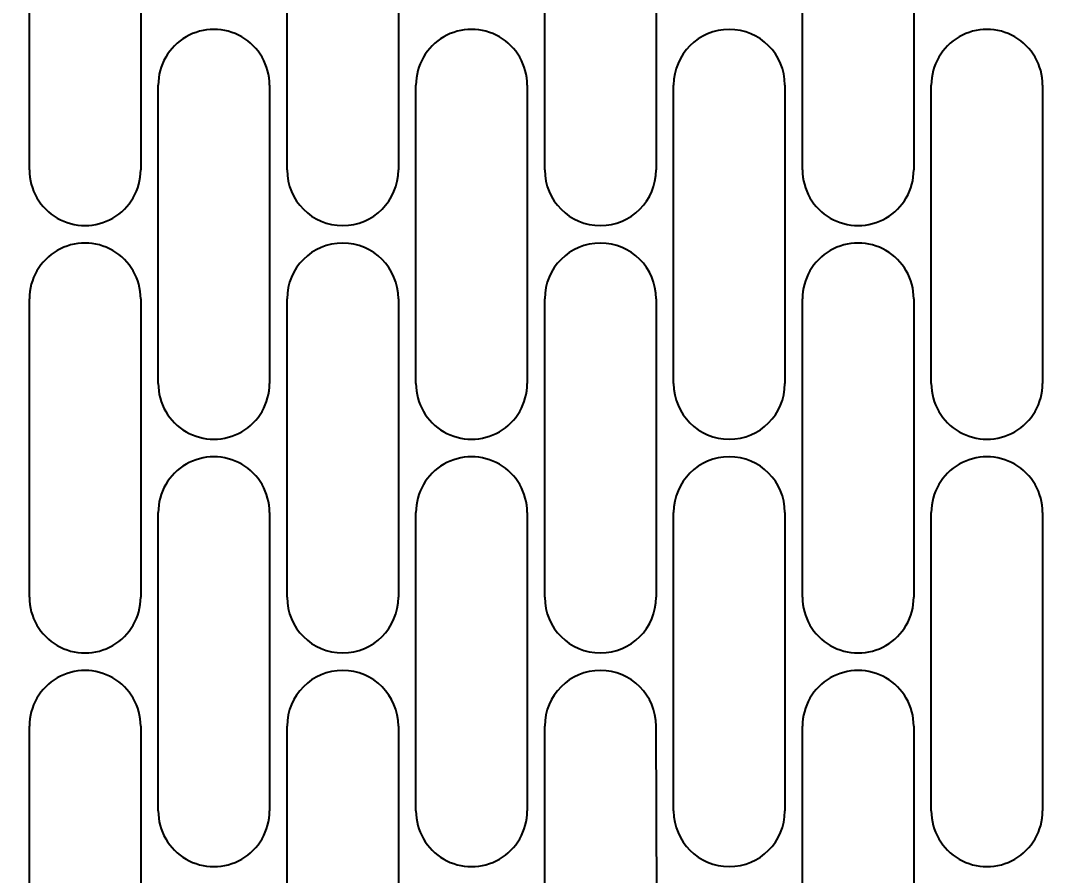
# Model space of a CAD drawing. Header units: millimetres. Extents: x 10462777 to 22643323, y 453826 to 1389191.
# Drawn here: x 11495514.6 to 11495673, y 613081.9 to 613213.3 of the extents above; entities that cross this region are included whole.
import ezdxf
from ezdxf import colors
from ezdxf.entities.mleader import LeaderData, LeaderLine
from ezdxf.math import Vec2, Vec3

# ---------------------------------------------------------------- set-up
doc = ezdxf.new("R2010")
doc.units = ezdxf.units.MM
doc.header["$LTSCALE"] = 200
doc.header["$MEASUREMENT"] = 0
doc.header["$PDMODE"] = 35
doc.header["$PDSIZE"] = -5
doc.layers.get('0').update_dxf_attribs({"linetype": 'CONTINUOUS'})
doc.layers.get('DEFPOINTS').update_dxf_attribs({"linetype": 'CONTINUOUS'})
doc.styles.add('ROMANS', font='txt.shx ', dxfattribs={"bigfont": ' whgtxt.shx'})
doc.styles.get("Standard").update_dxf_attribs({"font": 'SYMBOL'})
doc.dimstyles.new('STD', dxfattribs={"dimscale": 30, "dimtxt": 1.5, "dimasz": 0.5, "dimexe": 1, "dimexo": 0.5, "dimgap": 0.2, "dimtad": 1, "dimdec": 0, "dimzin": 12, "dimdsep": 46, "dimtxsty": 'ROMANS', "dimcen": 1, "dimclrd": 1, "dimclre": 1, "dimclrt": 256, "dimadec": 0, "dimazin": 3, "dimtfac": 1, "dimtdec": 0, "dimtmove": 1, "dimatfit": 3, "dimfxl": 1, "dimtolj": 2, "dimtzin": 0, "dimarcsym": 0})

# ---------------------------------------------------------------- blocks, each defined once
blk = doc.blocks.new('*D309')
at = {"color": 1, "lineweight": -2, "ltscale": 100, "transparency": 16777216}
for p, q in [((11494627.79, 613139.73), (11494627.79, 612754.15)), ((11496160.79, 613139.73), (11496160.79, 612754.15)), ((11494642.79, 612784.15), (11496145.79, 612784.15))]:
    blk.add_line(p, q, dxfattribs=at)
at = {"color": 1, "ltscale": 100, "transparency": 16777216}
for points in [[(11494642.79, 612786.65), (11494642.79, 612781.65), (11494627.79, 612784.15)], [(11496145.79, 612786.65), (11496145.79, 612781.65), (11496160.79, 612784.15)]]:
    blk.add_solid(points, dxfattribs=at)
at = {"layer": 'DEFPOINTS', "color": 0, "ltscale": 100, "transparency": 16777216}
for p in [(11494627.79, 613154.73), (11496160.79, 613154.73), (11496160.79, 612784.15)]:
    blk.add_point(p, dxfattribs=at)
at = {"ltscale": 100, "transparency": 16777216, "insert": (11495394.29, 612812.65), "char_height": 45, "attachment_point": 5, "style": 'ROMANS'}
blk.add_mtext('\\A2;1533', dxfattribs=at)

msp = doc.modelspace()

# ---------------------------------------------------------------- linework, layer by layer
for p, q in [((11495515.9651, 613190.39522), (11495515.9651, 613236.29517)), ((11495533.06518, 613236.29517), (11495533.06518, 613190.39522)), ((11495555.56518, 613190.39522), (11495555.56518, 613236.29517)), ((11495572.66513, 613236.29517), (11495572.66513, 613190.39522)), ((11495595.16527, 613190.39522), (11495595.16527, 613236.29517)), ((11495612.26521, 613236.29517), (11495612.26521, 613190.39522)), ((11495634.76521, 613190.39522), (11495634.76521, 613236.29517)), ((11495651.86529, 613236.29517), (11495651.86529, 613190.39522)), ((11495535.76507, 613157.54534), (11495535.76507, 613203.44533)), ((11495552.86516, 613203.44533), (11495552.86516, 613157.54534)), ((11495575.36516, 613157.54534), (11495575.36516, 613203.44533)), ((11495592.46524, 613203.44533), (11495592.46524, 613157.54534)), ((11495614.96524, 613157.54534), (11495614.96524, 613203.44533)), ((11495632.06518, 613203.44533), (11495632.06518, 613157.54534)), ((11495654.56518, 613157.54534), (11495654.56518, 613203.44533)), ((11495671.66527, 613203.44533), (11495671.66527, 613157.54534)), ((11495515.9651, 613124.69522), (11495515.9651, 613170.59521)), ((11495533.06518, 613170.59521), (11495533.06518, 613124.69522)), ((11495555.56518, 613124.69522), (11495555.56518, 613170.59521)), ((11495572.66513, 613170.59521), (11495572.66513, 613124.69522)), ((11495595.16527, 613124.69522), (11495595.16527, 613170.59521)), ((11495612.26521, 613170.59521), (11495612.26521, 613124.69522)), ((11495634.76521, 613124.69522), (11495634.76521, 613170.59521)), ((11495651.86529, 613170.59521), (11495651.86529, 613124.69522)), ((11495535.76507, 613091.84535), (11495535.76507, 613137.74533)), ((11495552.86516, 613137.74533), (11495552.86516, 613091.84535)), ((11495575.36516, 613091.84535), (11495575.36516, 613137.74533)), ((11495592.46524, 613137.74533), (11495592.46524, 613091.84535)), ((11495614.96524, 613091.84535), (11495614.96524, 613137.74533)), ((11495632.06518, 613137.74533), (11495632.06518, 613091.84535)), ((11495654.56518, 613091.84535), (11495654.56518, 613137.74533)), ((11495671.66527, 613137.74533), (11495671.66527, 613091.84535)), ((11495515.9651, 613058.99523), (11495515.9651, 613104.89522)), ((11495533.06518, 613104.89522), (11495533.06518, 613058.99523)), ((11495555.56518, 613058.99523), (11495555.56518, 613104.89522)), ((11495572.66513, 613104.89522), (11495572.66513, 613058.99523)), ((11495595.16527, 613058.99523), (11495595.16527, 613104.89522)), ((11495634.76521, 613058.99523), (11495634.76521, 613104.89522)), ((11495651.86529, 613104.89522), (11495651.86529, 613058.99523))]:
    msp.add_line(p, q)
at = {"ltscale": 100}
msp.add_line((11495612.4295, 613060.66326), (11495612.26521, 613104.89522), dxfattribs=at)
for points in [[(11495544.31511, 613211.99537), (11495543.75591, 613211.97706), (11495543.19911, 613211.92222), (11495542.64708, 613211.83108), (11495542.1022, 613211.70403), (11495541.56679, 613211.54162), (11495541.04316, 613211.34453), (11495540.53353, 613211.11363), (11495540.04009, 613210.84988), (11495539.56497, 613210.55443), (11495539.11018, 613210.22853), (11495538.67768, 613209.87359), (11495538.26932, 613209.49112), (11495537.88685, 613209.08276), (11495537.53191, 613208.65026), (11495537.20602, 613208.19548), (11495536.91056, 613207.72035), (11495536.64682, 613207.22691), (11495536.41591, 613206.71729), (11495536.21882, 613206.19365), (11495536.05641, 613205.65824), (11495535.92936, 613205.11336), (11495535.83822, 613204.56133), (11495535.78338, 613204.00453), (11495535.76507, 613203.44533)], [(11495552.86516, 613203.44533), (11495552.84685, 613204.00453), (11495552.79201, 613204.56133), (11495552.70087, 613205.11336), (11495552.57382, 613205.65824), (11495552.41141, 613206.19365), (11495552.21432, 613206.71729), (11495551.98341, 613207.22691), (11495551.71967, 613207.72035), (11495551.42421, 613208.19548), (11495551.09832, 613208.65026), (11495550.74338, 613209.08276), (11495550.36091, 613209.49112), (11495549.95255, 613209.87359), (11495549.52005, 613210.22853), (11495549.06526, 613210.55443), (11495548.59014, 613210.84988), (11495548.0967, 613211.11363), (11495547.58707, 613211.34453), (11495547.06344, 613211.54162), (11495546.52803, 613211.70403), (11495545.98314, 613211.83108), (11495545.43112, 613211.92222), (11495544.87431, 613211.97706), (11495544.31511, 613211.99537)], [(11495583.9152, 613211.99537), (11495583.356, 613211.97706), (11495582.79919, 613211.92222), (11495582.24717, 613211.83108), (11495581.70228, 613211.70403), (11495581.16688, 613211.54162), (11495580.64324, 613211.34453), (11495580.13361, 613211.11363), (11495579.64018, 613210.84988), (11495579.16505, 613210.55443), (11495578.71026, 613210.22853), (11495578.27776, 613209.87359), (11495577.8694, 613209.49112), (11495577.48694, 613209.08276), (11495577.13199, 613208.65026), (11495576.8061, 613208.19548), (11495576.51064, 613207.72035), (11495576.2469, 613207.22691), (11495576.01599, 613206.71729), (11495575.81891, 613206.19365), (11495575.65649, 613205.65824), (11495575.52944, 613205.11336), (11495575.4383, 613204.56133), (11495575.38346, 613204.00453), (11495575.36516, 613203.44533)], [(11495592.46524, 613203.44533), (11495592.44693, 613204.00453), (11495592.39209, 613204.56133), (11495592.30095, 613205.11336), (11495592.1739, 613205.65824), (11495592.01149, 613206.19365), (11495591.8144, 613206.71729), (11495591.5835, 613207.22691), (11495591.31975, 613207.72035), (11495591.0243, 613208.19548), (11495590.6984, 613208.65026), (11495590.34346, 613209.08276), (11495589.96099, 613209.49112), (11495589.55263, 613209.87359), (11495589.12013, 613210.22853), (11495588.66535, 613210.55443), (11495588.19022, 613210.84988), (11495587.69678, 613211.11363), (11495587.18716, 613211.34453), (11495586.66352, 613211.54162), (11495586.12811, 613211.70403), (11495585.58323, 613211.83108), (11495585.0312, 613211.92222), (11495584.4744, 613211.97706), (11495583.9152, 613211.99537)], [(11495663.11522, 613211.99537), (11495662.55602, 613211.97706), (11495661.99922, 613211.92222), (11495661.44719, 613211.83108), (11495660.90231, 613211.70403), (11495660.3669, 613211.54162), (11495659.84327, 613211.34453), (11495659.33364, 613211.11363), (11495658.8402, 613210.84988), (11495658.36508, 613210.55443), (11495657.91029, 613210.22853), (11495657.47779, 613209.87359), (11495657.06943, 613209.49112), (11495656.68696, 613209.08276), (11495656.33202, 613208.65026), (11495656.00612, 613208.19548), (11495655.71067, 613207.72035), (11495655.44693, 613207.22691), (11495655.21602, 613206.71729), (11495655.01893, 613206.19365), (11495654.85652, 613205.65824), (11495654.72947, 613205.11336), (11495654.63833, 613204.56133), (11495654.58349, 613204.00453), (11495654.56518, 613203.44533)], [(11495671.66527, 613203.44533), (11495671.64696, 613204.00453), (11495671.59212, 613204.56133), (11495671.50098, 613205.11336), (11495671.37393, 613205.65824), (11495671.21152, 613206.19365), (11495671.01443, 613206.71729), (11495670.78352, 613207.22691), (11495670.51978, 613207.72035), (11495670.22432, 613208.19548), (11495669.89843, 613208.65026), (11495669.54349, 613209.08276), (11495669.16102, 613209.49112), (11495668.75266, 613209.87359), (11495668.32016, 613210.22853), (11495667.86537, 613210.55443), (11495667.39024, 613210.84988), (11495666.89681, 613211.11363), (11495666.38718, 613211.34453), (11495665.86354, 613211.54162), (11495665.32814, 613211.70403), (11495664.78325, 613211.83108), (11495664.23123, 613211.92222), (11495663.67442, 613211.97706), (11495663.11522, 613211.99537)], [(11495515.9651, 613190.39522), (11495515.98341, 613189.83602), (11495516.03825, 613189.27921), (11495516.12939, 613188.72719), (11495516.25644, 613188.1823), (11495516.41885, 613187.6469), (11495516.61593, 613187.12326), (11495516.84684, 613186.61363), (11495517.11059, 613186.1202), (11495517.40604, 613185.64507), (11495517.73194, 613185.19028), (11495518.08688, 613184.75778), (11495518.46935, 613184.34942), (11495518.87771, 613183.96696), (11495519.31021, 613183.61201), (11495519.76499, 613183.28612), (11495520.24012, 613182.99066), (11495520.73356, 613182.72692), (11495521.24318, 613182.49601), (11495521.76682, 613182.29893), (11495522.30223, 613182.13651), (11495522.84711, 613182.00946), (11495523.39914, 613181.91832), (11495523.95594, 613181.86348), (11495524.51514, 613181.84518)], [(11495524.51514, 613181.84518), (11495525.07434, 613181.86348), (11495525.63115, 613181.91832), (11495526.18317, 613182.00946), (11495526.72806, 613182.13651), (11495527.26346, 613182.29893), (11495527.7871, 613182.49601), (11495528.29673, 613182.72692), (11495528.79016, 613182.99066), (11495529.26529, 613183.28612), (11495529.72008, 613183.61201), (11495530.15258, 613183.96696), (11495530.56093, 613184.34942), (11495530.9434, 613184.75778), (11495531.29835, 613185.19028), (11495531.62424, 613185.64507), (11495531.91969, 613186.1202), (11495532.18344, 613186.61363), (11495532.41435, 613187.12326), (11495532.61143, 613187.6469), (11495532.77385, 613188.1823), (11495532.9009, 613188.72719), (11495532.99204, 613189.27921), (11495533.04688, 613189.83602), (11495533.06518, 613190.39522)], [(11495634.76521, 613190.39522), (11495634.78352, 613189.83602), (11495634.83836, 613189.27921), (11495634.9295, 613188.72719), (11495635.05655, 613188.1823), (11495635.21896, 613187.6469), (11495635.41604, 613187.12326), (11495635.64695, 613186.61363), (11495635.9107, 613186.1202), (11495636.20615, 613185.64507), (11495636.53205, 613185.19028), (11495636.88699, 613184.75778), (11495637.26946, 613184.34942), (11495637.67782, 613183.96696), (11495638.11032, 613183.61201), (11495638.5651, 613183.28612), (11495639.04023, 613182.99066), (11495639.53367, 613182.72692), (11495640.04329, 613182.49601), (11495640.56693, 613182.29893), (11495641.10234, 613182.13651), (11495641.64722, 613182.00946), (11495642.19925, 613181.91832), (11495642.75605, 613181.86348), (11495643.31525, 613181.84518)], [(11495643.31525, 613181.84518), (11495643.87445, 613181.86348), (11495644.43126, 613181.91832), (11495644.98328, 613182.00946), (11495645.52817, 613182.13651), (11495646.06357, 613182.29893), (11495646.58721, 613182.49601), (11495647.09684, 613182.72692), (11495647.59027, 613182.99066), (11495648.0654, 613183.28612), (11495648.52019, 613183.61201), (11495648.95269, 613183.96696), (11495649.36104, 613184.34942), (11495649.74351, 613184.75778), (11495650.09846, 613185.19028), (11495650.42435, 613185.64507), (11495650.7198, 613186.1202), (11495650.98355, 613186.61363), (11495651.21446, 613187.12326), (11495651.41154, 613187.6469), (11495651.57396, 613188.1823), (11495651.70101, 613188.72719), (11495651.79215, 613189.27921), (11495651.84699, 613189.83602), (11495651.86529, 613190.39522)], [(11495524.51514, 613179.14525), (11495523.95594, 613179.12695), (11495523.39914, 613179.0721), (11495522.84711, 613178.98096), (11495522.30223, 613178.85392), (11495521.76682, 613178.6915), (11495521.24318, 613178.49442), (11495520.73356, 613178.26351), (11495520.24012, 613177.99976), (11495519.76499, 613177.70431), (11495519.31021, 613177.37841), (11495518.87771, 613177.02347), (11495518.46935, 613176.641), (11495518.08688, 613176.23264), (11495517.73194, 613175.80015), (11495517.40604, 613175.34536), (11495517.11059, 613174.87023), (11495516.84684, 613174.3768), (11495516.61593, 613173.86717), (11495516.41885, 613173.34353), (11495516.25644, 613172.80812), (11495516.12939, 613172.26324), (11495516.03825, 613171.71121), (11495515.98341, 613171.15441), (11495515.9651, 613170.59521)], [(11495533.06518, 613170.59521), (11495533.04688, 613171.15441), (11495532.99204, 613171.71121), (11495532.9009, 613172.26324), (11495532.77385, 613172.80812), (11495532.61143, 613173.34353), (11495532.41435, 613173.86717), (11495532.18344, 613174.3768), (11495531.91969, 613174.87023), (11495531.62424, 613175.34536), (11495531.29835, 613175.80015), (11495530.9434, 613176.23264), (11495530.56093, 613176.641), (11495530.15258, 613177.02347), (11495529.72008, 613177.37841), (11495529.26529, 613177.70431), (11495528.79016, 613177.99976), (11495528.29673, 613178.26351), (11495527.7871, 613178.49442), (11495527.26346, 613178.6915), (11495526.72806, 613178.85392), (11495526.18317, 613178.98096), (11495525.63115, 613179.0721), (11495525.07434, 613179.12695), (11495524.51514, 613179.14525)], [(11495643.31525, 613179.14525), (11495642.75605, 613179.12695), (11495642.19925, 613179.0721), (11495641.64722, 613178.98096), (11495641.10234, 613178.85392), (11495640.56693, 613178.6915), (11495640.04329, 613178.49442), (11495639.53367, 613178.26351), (11495639.04023, 613177.99976), (11495638.5651, 613177.70431), (11495638.11032, 613177.37841), (11495637.67782, 613177.02347), (11495637.26946, 613176.641), (11495636.88699, 613176.23264), (11495636.53205, 613175.80015), (11495636.20615, 613175.34536), (11495635.9107, 613174.87023), (11495635.64695, 613174.3768), (11495635.41604, 613173.86717), (11495635.21896, 613173.34353), (11495635.05655, 613172.80812), (11495634.9295, 613172.26324), (11495634.83836, 613171.71121), (11495634.78352, 613171.15441), (11495634.76521, 613170.59521)], [(11495651.86529, 613170.59521), (11495651.84699, 613171.15441), (11495651.79215, 613171.71121), (11495651.70101, 613172.26324), (11495651.57396, 613172.80812), (11495651.41154, 613173.34353), (11495651.21446, 613173.86717), (11495650.98355, 613174.3768), (11495650.7198, 613174.87023), (11495650.42435, 613175.34536), (11495650.09846, 613175.80015), (11495649.74351, 613176.23264), (11495649.36104, 613176.641), (11495648.95269, 613177.02347), (11495648.52019, 613177.37841), (11495648.0654, 613177.70431), (11495647.59027, 613177.99976), (11495647.09684, 613178.26351), (11495646.58721, 613178.49442), (11495646.06357, 613178.6915), (11495645.52817, 613178.85392), (11495644.98328, 613178.98096), (11495644.43126, 613179.0721), (11495643.87445, 613179.12695), (11495643.31525, 613179.14525)], [(11495535.76507, 613157.54534), (11495535.78338, 613156.98614), (11495535.83822, 613156.42934), (11495535.92936, 613155.87731), (11495536.05641, 613155.33243), (11495536.21882, 613154.79702), (11495536.41591, 613154.27338), (11495536.64682, 613153.76375), (11495536.91056, 613153.27032), (11495537.20602, 613152.79519), (11495537.53191, 613152.34041), (11495537.88685, 613151.90791), (11495538.26932, 613151.49955), (11495538.67768, 613151.11708), (11495539.11018, 613150.76214), (11495539.56497, 613150.43624), (11495540.04009, 613150.14079), (11495540.53353, 613149.87704), (11495541.04316, 613149.64613), (11495541.56679, 613149.44905), (11495542.1022, 613149.28664), (11495542.64708, 613149.15959), (11495543.19911, 613149.06845), (11495543.75591, 613149.01361), (11495544.31511, 613148.9953)], [(11495544.31511, 613148.9953), (11495544.87431, 613149.01361), (11495545.43112, 613149.06845), (11495545.98314, 613149.15959), (11495546.52803, 613149.28664), (11495547.06344, 613149.44905), (11495547.58707, 613149.64613), (11495548.0967, 613149.87704), (11495548.59014, 613150.14079), (11495549.06526, 613150.43624), (11495549.52005, 613150.76214), (11495549.95255, 613151.11708), (11495550.36091, 613151.49955), (11495550.74338, 613151.90791), (11495551.09832, 613152.34041), (11495551.42421, 613152.79519), (11495551.71967, 613153.27032), (11495551.98341, 613153.76375), (11495552.21432, 613154.27338), (11495552.41141, 613154.79702), (11495552.57382, 613155.33243), (11495552.70087, 613155.87731), (11495552.79201, 613156.42934), (11495552.84685, 613156.98614), (11495552.86516, 613157.54534)], [(11495575.36516, 613157.54534), (11495575.38346, 613156.98614), (11495575.4383, 613156.42934), (11495575.52944, 613155.87731), (11495575.65649, 613155.33243), (11495575.81891, 613154.79702), (11495576.01599, 613154.27338), (11495576.2469, 613153.76375), (11495576.51064, 613153.27032), (11495576.8061, 613152.79519), (11495577.13199, 613152.34041), (11495577.48694, 613151.90791), (11495577.8694, 613151.49955), (11495578.27776, 613151.11708), (11495578.71026, 613150.76214), (11495579.16505, 613150.43624), (11495579.64018, 613150.14079), (11495580.13361, 613149.87704), (11495580.64324, 613149.64613), (11495581.16688, 613149.44905), (11495581.70228, 613149.28664), (11495582.24717, 613149.15959), (11495582.79919, 613149.06845), (11495583.356, 613149.01361), (11495583.9152, 613148.9953)], [(11495583.9152, 613148.9953), (11495584.4744, 613149.01361), (11495585.0312, 613149.06845), (11495585.58323, 613149.15959), (11495586.12811, 613149.28664), (11495586.66352, 613149.44905), (11495587.18716, 613149.64613), (11495587.69678, 613149.87704), (11495588.19022, 613150.14079), (11495588.66535, 613150.43624), (11495589.12013, 613150.76214), (11495589.55263, 613151.11708), (11495589.96099, 613151.49955), (11495590.34346, 613151.90791), (11495590.6984, 613152.34041), (11495591.0243, 613152.79519), (11495591.31975, 613153.27032), (11495591.5835, 613153.76375), (11495591.8144, 613154.27338), (11495592.01149, 613154.79702), (11495592.1739, 613155.33243), (11495592.30095, 613155.87731), (11495592.39209, 613156.42934), (11495592.44693, 613156.98614), (11495592.46524, 613157.54534)], [(11495654.56518, 613157.54534), (11495654.58349, 613156.98614), (11495654.63833, 613156.42934), (11495654.72947, 613155.87731), (11495654.85652, 613155.33243), (11495655.01893, 613154.79702), (11495655.21602, 613154.27338), (11495655.44693, 613153.76375), (11495655.71067, 613153.27032), (11495656.00612, 613152.79519), (11495656.33202, 613152.34041), (11495656.68696, 613151.90791), (11495657.06943, 613151.49955), (11495657.47779, 613151.11708), (11495657.91029, 613150.76214), (11495658.36508, 613150.43624), (11495658.8402, 613150.14079), (11495659.33364, 613149.87704), (11495659.84327, 613149.64613), (11495660.3669, 613149.44905), (11495660.90231, 613149.28664), (11495661.44719, 613149.15959), (11495661.99922, 613149.06845), (11495662.55602, 613149.01361), (11495663.11522, 613148.9953)], [(11495663.11522, 613148.9953), (11495663.67442, 613149.01361), (11495664.23123, 613149.06845), (11495664.78325, 613149.15959), (11495665.32814, 613149.28664), (11495665.86354, 613149.44905), (11495666.38718, 613149.64613), (11495666.89681, 613149.87704), (11495667.39024, 613150.14079), (11495667.86537, 613150.43624), (11495668.32016, 613150.76214), (11495668.75266, 613151.11708), (11495669.16102, 613151.49955), (11495669.54349, 613151.90791), (11495669.89843, 613152.34041), (11495670.22432, 613152.79519), (11495670.51978, 613153.27032), (11495670.78352, 613153.76375), (11495671.01443, 613154.27338), (11495671.21152, 613154.79702), (11495671.37393, 613155.33243), (11495671.50098, 613155.87731), (11495671.59212, 613156.42934), (11495671.64696, 613156.98614), (11495671.66527, 613157.54534)], [(11495544.31511, 613146.29537), (11495543.75591, 613146.27707), (11495543.19911, 613146.22223), (11495542.64708, 613146.13109), (11495542.1022, 613146.00404), (11495541.56679, 613145.84163), (11495541.04316, 613145.64454), (11495540.53353, 613145.41363), (11495540.04009, 613145.14989), (11495539.56497, 613144.85443), (11495539.11018, 613144.52854), (11495538.67768, 613144.1736), (11495538.26932, 613143.79113), (11495537.88685, 613143.38277), (11495537.53191, 613142.95027), (11495537.20602, 613142.49548), (11495536.91056, 613142.02035), (11495536.64682, 613141.52692), (11495536.41591, 613141.01729), (11495536.21882, 613140.49365), (11495536.05641, 613139.95825), (11495535.92936, 613139.41336), (11495535.83822, 613138.86134), (11495535.78338, 613138.30453), (11495535.76507, 613137.74533)], [(11495552.86516, 613137.74533), (11495552.84685, 613138.30453), (11495552.79201, 613138.86134), (11495552.70087, 613139.41336), (11495552.57382, 613139.95825), (11495552.41141, 613140.49365), (11495552.21432, 613141.01729), (11495551.98341, 613141.52692), (11495551.71967, 613142.02035), (11495551.42421, 613142.49548), (11495551.09832, 613142.95027), (11495550.74338, 613143.38277), (11495550.36091, 613143.79113), (11495549.95255, 613144.1736), (11495549.52005, 613144.52854), (11495549.06526, 613144.85443), (11495548.59014, 613145.14989), (11495548.0967, 613145.41363), (11495547.58707, 613145.64454), (11495547.06344, 613145.84163), (11495546.52803, 613146.00404), (11495545.98314, 613146.13109), (11495545.43112, 613146.22223), (11495544.87431, 613146.27707), (11495544.31511, 613146.29537)], [(11495583.9152, 613146.29537), (11495583.356, 613146.27707), (11495582.79919, 613146.22223), (11495582.24717, 613146.13109), (11495581.70228, 613146.00404), (11495581.16688, 613145.84163), (11495580.64324, 613145.64454), (11495580.13361, 613145.41363), (11495579.64018, 613145.14989), (11495579.16505, 613144.85443), (11495578.71026, 613144.52854), (11495578.27776, 613144.1736), (11495577.8694, 613143.79113), (11495577.48694, 613143.38277), (11495577.13199, 613142.95027), (11495576.8061, 613142.49548), (11495576.51064, 613142.02035), (11495576.2469, 613141.52692), (11495576.01599, 613141.01729), (11495575.81891, 613140.49365), (11495575.65649, 613139.95825), (11495575.52944, 613139.41336), (11495575.4383, 613138.86134), (11495575.38346, 613138.30453), (11495575.36516, 613137.74533)], [(11495592.46524, 613137.74533), (11495592.44693, 613138.30453), (11495592.39209, 613138.86134), (11495592.30095, 613139.41336), (11495592.1739, 613139.95825), (11495592.01149, 613140.49365), (11495591.8144, 613141.01729), (11495591.5835, 613141.52692), (11495591.31975, 613142.02035), (11495591.0243, 613142.49548), (11495590.6984, 613142.95027), (11495590.34346, 613143.38277), (11495589.96099, 613143.79113), (11495589.55263, 613144.1736), (11495589.12013, 613144.52854), (11495588.66535, 613144.85443), (11495588.19022, 613145.14989), (11495587.69678, 613145.41363), (11495587.18716, 613145.64454), (11495586.66352, 613145.84163), (11495586.12811, 613146.00404), (11495585.58323, 613146.13109), (11495585.0312, 613146.22223), (11495584.4744, 613146.27707), (11495583.9152, 613146.29537)], [(11495663.11522, 613146.29537), (11495662.55602, 613146.27707), (11495661.99922, 613146.22223), (11495661.44719, 613146.13109), (11495660.90231, 613146.00404), (11495660.3669, 613145.84163), (11495659.84327, 613145.64454), (11495659.33364, 613145.41363), (11495658.8402, 613145.14989), (11495658.36508, 613144.85443), (11495657.91029, 613144.52854), (11495657.47779, 613144.1736), (11495657.06943, 613143.79113), (11495656.68696, 613143.38277), (11495656.33202, 613142.95027), (11495656.00612, 613142.49548), (11495655.71067, 613142.02035), (11495655.44693, 613141.52692), (11495655.21602, 613141.01729), (11495655.01893, 613140.49365), (11495654.85652, 613139.95825), (11495654.72947, 613139.41336), (11495654.63833, 613138.86134), (11495654.58349, 613138.30453), (11495654.56518, 613137.74533)], [(11495671.66527, 613137.74533), (11495671.64696, 613138.30453), (11495671.59212, 613138.86134), (11495671.50098, 613139.41336), (11495671.37393, 613139.95825), (11495671.21152, 613140.49365), (11495671.01443, 613141.01729), (11495670.78352, 613141.52692), (11495670.51978, 613142.02035), (11495670.22432, 613142.49548), (11495669.89843, 613142.95027), (11495669.54349, 613143.38277), (11495669.16102, 613143.79113), (11495668.75266, 613144.1736), (11495668.32016, 613144.52854), (11495667.86537, 613144.85443), (11495667.39024, 613145.14989), (11495666.89681, 613145.41363), (11495666.38718, 613145.64454), (11495665.86354, 613145.84163), (11495665.32814, 613146.00404), (11495664.78325, 613146.13109), (11495664.23123, 613146.22223), (11495663.67442, 613146.27707), (11495663.11522, 613146.29537)], [(11495515.9651, 613124.69522), (11495515.98341, 613124.13602), (11495516.03825, 613123.57922), (11495516.12939, 613123.02719), (11495516.25644, 613122.48231), (11495516.41885, 613121.9469), (11495516.61593, 613121.42326), (11495516.84684, 613120.91364), (11495517.11059, 613120.4202), (11495517.40604, 613119.94508), (11495517.73194, 613119.49029), (11495518.08688, 613119.05779), (11495518.46935, 613118.64943), (11495518.87771, 613118.26696), (11495519.31021, 613117.91202), (11495519.76499, 613117.58612), (11495520.24012, 613117.29067), (11495520.73356, 613117.02692), (11495521.24318, 613116.79602), (11495521.76682, 613116.59893), (11495522.30223, 613116.43652), (11495522.84711, 613116.30947), (11495523.39914, 613116.21833), (11495523.95594, 613116.16349), (11495524.51514, 613116.14518)], [(11495524.51514, 613116.14518), (11495525.07434, 613116.16349), (11495525.63115, 613116.21833), (11495526.18317, 613116.30947), (11495526.72806, 613116.43652), (11495527.26346, 613116.59893), (11495527.7871, 613116.79602), (11495528.29673, 613117.02692), (11495528.79016, 613117.29067), (11495529.26529, 613117.58612), (11495529.72008, 613117.91202), (11495530.15258, 613118.26696), (11495530.56093, 613118.64943), (11495530.9434, 613119.05779), (11495531.29835, 613119.49029), (11495531.62424, 613119.94508), (11495531.91969, 613120.4202), (11495532.18344, 613120.91364), (11495532.41435, 613121.42326), (11495532.61143, 613121.9469), (11495532.77385, 613122.48231), (11495532.9009, 613123.02719), (11495532.99204, 613123.57922), (11495533.04688, 613124.13602), (11495533.06518, 613124.69522)], [(11495634.76521, 613124.69522), (11495634.78352, 613124.13602), (11495634.83836, 613123.57922), (11495634.9295, 613123.02719), (11495635.05655, 613122.48231), (11495635.21896, 613121.9469), (11495635.41604, 613121.42326), (11495635.64695, 613120.91364), (11495635.9107, 613120.4202), (11495636.20615, 613119.94508), (11495636.53205, 613119.49029), (11495636.88699, 613119.05779), (11495637.26946, 613118.64943), (11495637.67782, 613118.26696), (11495638.11032, 613117.91202), (11495638.5651, 613117.58612), (11495639.04023, 613117.29067), (11495639.53367, 613117.02692), (11495640.04329, 613116.79602), (11495640.56693, 613116.59893), (11495641.10234, 613116.43652), (11495641.64722, 613116.30947), (11495642.19925, 613116.21833), (11495642.75605, 613116.16349), (11495643.31525, 613116.14518)], [(11495643.31525, 613116.14518), (11495643.87445, 613116.16349), (11495644.43126, 613116.21833), (11495644.98328, 613116.30947), (11495645.52817, 613116.43652), (11495646.06357, 613116.59893), (11495646.58721, 613116.79602), (11495647.09684, 613117.02692), (11495647.59027, 613117.29067), (11495648.0654, 613117.58612), (11495648.52019, 613117.91202), (11495648.95269, 613118.26696), (11495649.36104, 613118.64943), (11495649.74351, 613119.05779), (11495650.09846, 613119.49029), (11495650.42435, 613119.94508), (11495650.7198, 613120.4202), (11495650.98355, 613120.91364), (11495651.21446, 613121.42326), (11495651.41154, 613121.9469), (11495651.57396, 613122.48231), (11495651.70101, 613123.02719), (11495651.79215, 613123.57922), (11495651.84699, 613124.13602), (11495651.86529, 613124.69522)], [(11495524.51514, 613113.44526), (11495523.95594, 613113.42695), (11495523.39914, 613113.37211), (11495522.84711, 613113.28097), (11495522.30223, 613113.15392), (11495521.76682, 613112.99151), (11495521.24318, 613112.79443), (11495520.73356, 613112.56352), (11495520.24012, 613112.29977), (11495519.76499, 613112.00432), (11495519.31021, 613111.67842), (11495518.87771, 613111.32348), (11495518.46935, 613110.94101), (11495518.08688, 613110.53265), (11495517.73194, 613110.10015), (11495517.40604, 613109.64537), (11495517.11059, 613109.17024), (11495516.84684, 613108.6768), (11495516.61593, 613108.16718), (11495516.41885, 613107.64354), (11495516.25644, 613107.10813), (11495516.12939, 613106.56325), (11495516.03825, 613106.01122), (11495515.98341, 613105.45442), (11495515.9651, 613104.89522)], [(11495533.06518, 613104.89522), (11495533.04688, 613105.45442), (11495532.99204, 613106.01122), (11495532.9009, 613106.56325), (11495532.77385, 613107.10813), (11495532.61143, 613107.64354), (11495532.41435, 613108.16718), (11495532.18344, 613108.6768), (11495531.91969, 613109.17024), (11495531.62424, 613109.64537), (11495531.29835, 613110.10015), (11495530.9434, 613110.53265), (11495530.56093, 613110.94101), (11495530.15258, 613111.32348), (11495529.72008, 613111.67842), (11495529.26529, 613112.00432), (11495528.79016, 613112.29977), (11495528.29673, 613112.56352), (11495527.7871, 613112.79443), (11495527.26346, 613112.99151), (11495526.72806, 613113.15392), (11495526.18317, 613113.28097), (11495525.63115, 613113.37211), (11495525.07434, 613113.42695), (11495524.51514, 613113.44526)], [(11495643.31525, 613113.44526), (11495642.75605, 613113.42695), (11495642.19925, 613113.37211), (11495641.64722, 613113.28097), (11495641.10234, 613113.15392), (11495640.56693, 613112.99151), (11495640.04329, 613112.79443), (11495639.53367, 613112.56352), (11495639.04023, 613112.29977), (11495638.5651, 613112.00432), (11495638.11032, 613111.67842), (11495637.67782, 613111.32348), (11495637.26946, 613110.94101), (11495636.88699, 613110.53265), (11495636.53205, 613110.10015), (11495636.20615, 613109.64537), (11495635.9107, 613109.17024), (11495635.64695, 613108.6768), (11495635.41604, 613108.16718), (11495635.21896, 613107.64354), (11495635.05655, 613107.10813), (11495634.9295, 613106.56325), (11495634.83836, 613106.01122), (11495634.78352, 613105.45442), (11495634.76521, 613104.89522)], [(11495651.86529, 613104.89522), (11495651.84699, 613105.45442), (11495651.79215, 613106.01122), (11495651.70101, 613106.56325), (11495651.57396, 613107.10813), (11495651.41154, 613107.64354), (11495651.21446, 613108.16718), (11495650.98355, 613108.6768), (11495650.7198, 613109.17024), (11495650.42435, 613109.64537), (11495650.09846, 613110.10015), (11495649.74351, 613110.53265), (11495649.36104, 613110.94101), (11495648.95269, 613111.32348), (11495648.52019, 613111.67842), (11495648.0654, 613112.00432), (11495647.59027, 613112.29977), (11495647.09684, 613112.56352), (11495646.58721, 613112.79443), (11495646.06357, 613112.99151), (11495645.52817, 613113.15392), (11495644.98328, 613113.28097), (11495644.43126, 613113.37211), (11495643.87445, 613113.42695), (11495643.31525, 613113.44526)], [(11495535.76507, 613091.84535), (11495535.78338, 613091.28615), (11495535.83822, 613090.72934), (11495535.92936, 613090.17732), (11495536.05641, 613089.63243), (11495536.21882, 613089.09703), (11495536.41591, 613088.57339), (11495536.64682, 613088.06376), (11495536.91056, 613087.57033), (11495537.20602, 613087.0952), (11495537.53191, 613086.64041), (11495537.88685, 613086.20791), (11495538.26932, 613085.79956), (11495538.67768, 613085.41709), (11495539.11018, 613085.06214), (11495539.56497, 613084.73625), (11495540.04009, 613084.44079), (11495540.53353, 613084.17705), (11495541.04316, 613083.94614), (11495541.56679, 613083.74906), (11495542.1022, 613083.58664), (11495542.64708, 613083.45959), (11495543.19911, 613083.36845), (11495543.75591, 613083.31361), (11495544.31511, 613083.29531)], [(11495544.31511, 613083.29531), (11495544.87431, 613083.31361), (11495545.43112, 613083.36845), (11495545.98314, 613083.45959), (11495546.52803, 613083.58664), (11495547.06344, 613083.74906), (11495547.58707, 613083.94614), (11495548.0967, 613084.17705), (11495548.59014, 613084.44079), (11495549.06526, 613084.73625), (11495549.52005, 613085.06214), (11495549.95255, 613085.41709), (11495550.36091, 613085.79956), (11495550.74338, 613086.20791), (11495551.09832, 613086.64041), (11495551.42421, 613087.0952), (11495551.71967, 613087.57033), (11495551.98341, 613088.06376), (11495552.21432, 613088.57339), (11495552.41141, 613089.09703), (11495552.57382, 613089.63243), (11495552.70087, 613090.17732), (11495552.79201, 613090.72934), (11495552.84685, 613091.28615), (11495552.86516, 613091.84535)], [(11495575.36516, 613091.84535), (11495575.38346, 613091.28615), (11495575.4383, 613090.72934), (11495575.52944, 613090.17732), (11495575.65649, 613089.63243), (11495575.81891, 613089.09703), (11495576.01599, 613088.57339), (11495576.2469, 613088.06376), (11495576.51064, 613087.57033), (11495576.8061, 613087.0952), (11495577.13199, 613086.64041), (11495577.48694, 613086.20791), (11495577.8694, 613085.79956), (11495578.27776, 613085.41709), (11495578.71026, 613085.06214), (11495579.16505, 613084.73625), (11495579.64018, 613084.44079), (11495580.13361, 613084.17705), (11495580.64324, 613083.94614), (11495581.16688, 613083.74906), (11495581.70228, 613083.58664), (11495582.24717, 613083.45959), (11495582.79919, 613083.36845), (11495583.356, 613083.31361), (11495583.9152, 613083.29531)], [(11495583.9152, 613083.29531), (11495584.4744, 613083.31361), (11495585.0312, 613083.36845), (11495585.58323, 613083.45959), (11495586.12811, 613083.58664), (11495586.66352, 613083.74906), (11495587.18716, 613083.94614), (11495587.69678, 613084.17705), (11495588.19022, 613084.44079), (11495588.66535, 613084.73625), (11495589.12013, 613085.06214), (11495589.55263, 613085.41709), (11495589.96099, 613085.79956), (11495590.34346, 613086.20791), (11495590.6984, 613086.64041), (11495591.0243, 613087.0952), (11495591.31975, 613087.57033), (11495591.5835, 613088.06376), (11495591.8144, 613088.57339), (11495592.01149, 613089.09703), (11495592.1739, 613089.63243), (11495592.30095, 613090.17732), (11495592.39209, 613090.72934), (11495592.44693, 613091.28615), (11495592.46524, 613091.84535)], [(11495654.56518, 613091.84535), (11495654.58349, 613091.28615), (11495654.63833, 613090.72934), (11495654.72947, 613090.17732), (11495654.85652, 613089.63243), (11495655.01893, 613089.09703), (11495655.21602, 613088.57339), (11495655.44693, 613088.06376), (11495655.71067, 613087.57033), (11495656.00612, 613087.0952), (11495656.33202, 613086.64041), (11495656.68696, 613086.20791), (11495657.06943, 613085.79956), (11495657.47779, 613085.41709), (11495657.91029, 613085.06214), (11495658.36508, 613084.73625), (11495658.8402, 613084.44079), (11495659.33364, 613084.17705), (11495659.84327, 613083.94614), (11495660.3669, 613083.74906), (11495660.90231, 613083.58664), (11495661.44719, 613083.45959), (11495661.99922, 613083.36845), (11495662.55602, 613083.31361), (11495663.11522, 613083.29531)], [(11495663.11522, 613083.29531), (11495663.67442, 613083.31361), (11495664.23123, 613083.36845), (11495664.78325, 613083.45959), (11495665.32814, 613083.58664), (11495665.86354, 613083.74906), (11495666.38718, 613083.94614), (11495666.89681, 613084.17705), (11495667.39024, 613084.44079), (11495667.86537, 613084.73625), (11495668.32016, 613085.06214), (11495668.75266, 613085.41709), (11495669.16102, 613085.79956), (11495669.54349, 613086.20791), (11495669.89843, 613086.64041), (11495670.22432, 613087.0952), (11495670.51978, 613087.57033), (11495670.78352, 613088.06376), (11495671.01443, 613088.57339), (11495671.21152, 613089.09703), (11495671.37393, 613089.63243), (11495671.50098, 613090.17732), (11495671.59212, 613090.72934), (11495671.64696, 613091.28615), (11495671.66527, 613091.84535)]]:
    msp.add_lwpolyline(points)
for centre, start, end in [((11495623.51521, 613203.44533), 0, 180), ((11495564.11516, 613190.39522), 180, 0), ((11495603.71524, 613190.39522), 180, 0), ((11495564.11516, 613170.59521), 0, 180), ((11495603.71524, 613170.59521), 0, 180), ((11495623.51521, 613157.54534), 180, 0), ((11495623.51521, 613137.74533), 0, 180), ((11495564.11516, 613124.69522), 180, 0), ((11495603.71524, 613124.69522), 180, 0), ((11495564.11516, 613104.89522), 0, 180), ((11495603.71524, 613104.89522), 0, 180), ((11495623.51521, 613091.84535), 180, 0)]:
    msp.add_arc(centre, 8.54997, start, end)

# ---------------------------------------------------------------- dimensions: what is measured, and where the dimension line sits
dim = msp.add_linear_dim(base=(11496160.7949, 612784.15064), p1=(11494627.7949, 613154.73366), p2=(11496160.7949, 613154.73366), dimstyle='STD', dxfattribs=at)
dim.commit()
dim.dimension.update_dxf_attribs({"geometry": '*D309', "text_midpoint": (11495394.2949, 612812.65064)})

# ---------------------------------------------------------------- leaders
at = {"color": 5, "ltscale": 100}
ml = msp.add_multileader_mtext('Standard', dxfattribs=at)
ml.set_content('{\\fGulim|b0|i0|c129|p50; 전원판넬 설치\\P1) 380V 3상 50A MCCB (콤프레서용)\\P2) 높이 : 지면기준 약 1~1.5m 정도}', color=5)
ml.set_leader_properties()
ml.build(insert=Vec2(0, 0))
ml.multileader.update_dxf_attribs({"text_right_attachment_type": 6, "dogleg_length": 1, "arrow_head_size": 40})
ctx = ml.context
ctx.base_point, ctx.char_height, ctx.arrow_head_size, ctx.plane_origin = Vec3(11494825.7949, 614419.82584), 60, 40, Vec3(11494246.6066, 612961.57363)
ctx.right_attachment = 6
notes = []
notes.append((ctx, [(0, (1, 1, 0), (11494667.04419, 614419.82584), (1, 0), 158.75071, [(0, [(11494284.49687, 612505.63063)], 0, [])])]))
ctx.mtext.insert, ctx.mtext.width, ctx.mtext.defined_height, ctx.mtext.flow_direction = Vec3(11494827.7949, 614454.10014), 1481.2626176, 460.58076, 5
for ctx, leaders in notes:
    for number, flags, end, landing, length, lines in leaders:
        leader = LeaderData()
        leader.index, (leader.has_last_leader_line, leader.has_dogleg_vector, leader.attachment_direction) = number, flags
        leader.last_leader_point, leader.dogleg_vector, leader.dogleg_length = Vec3(end), Vec3(landing), length
        for number, points, colour, breaks in lines:
            line = LeaderLine()
            line.index, line.vertices, line.color, line.breaks = number, Vec3.list(points), colors.encode_raw_color(colour), breaks
            leader.lines.append(line)
        ctx.leaders.append(leader)

doc.saveas('drawing.dxf')
